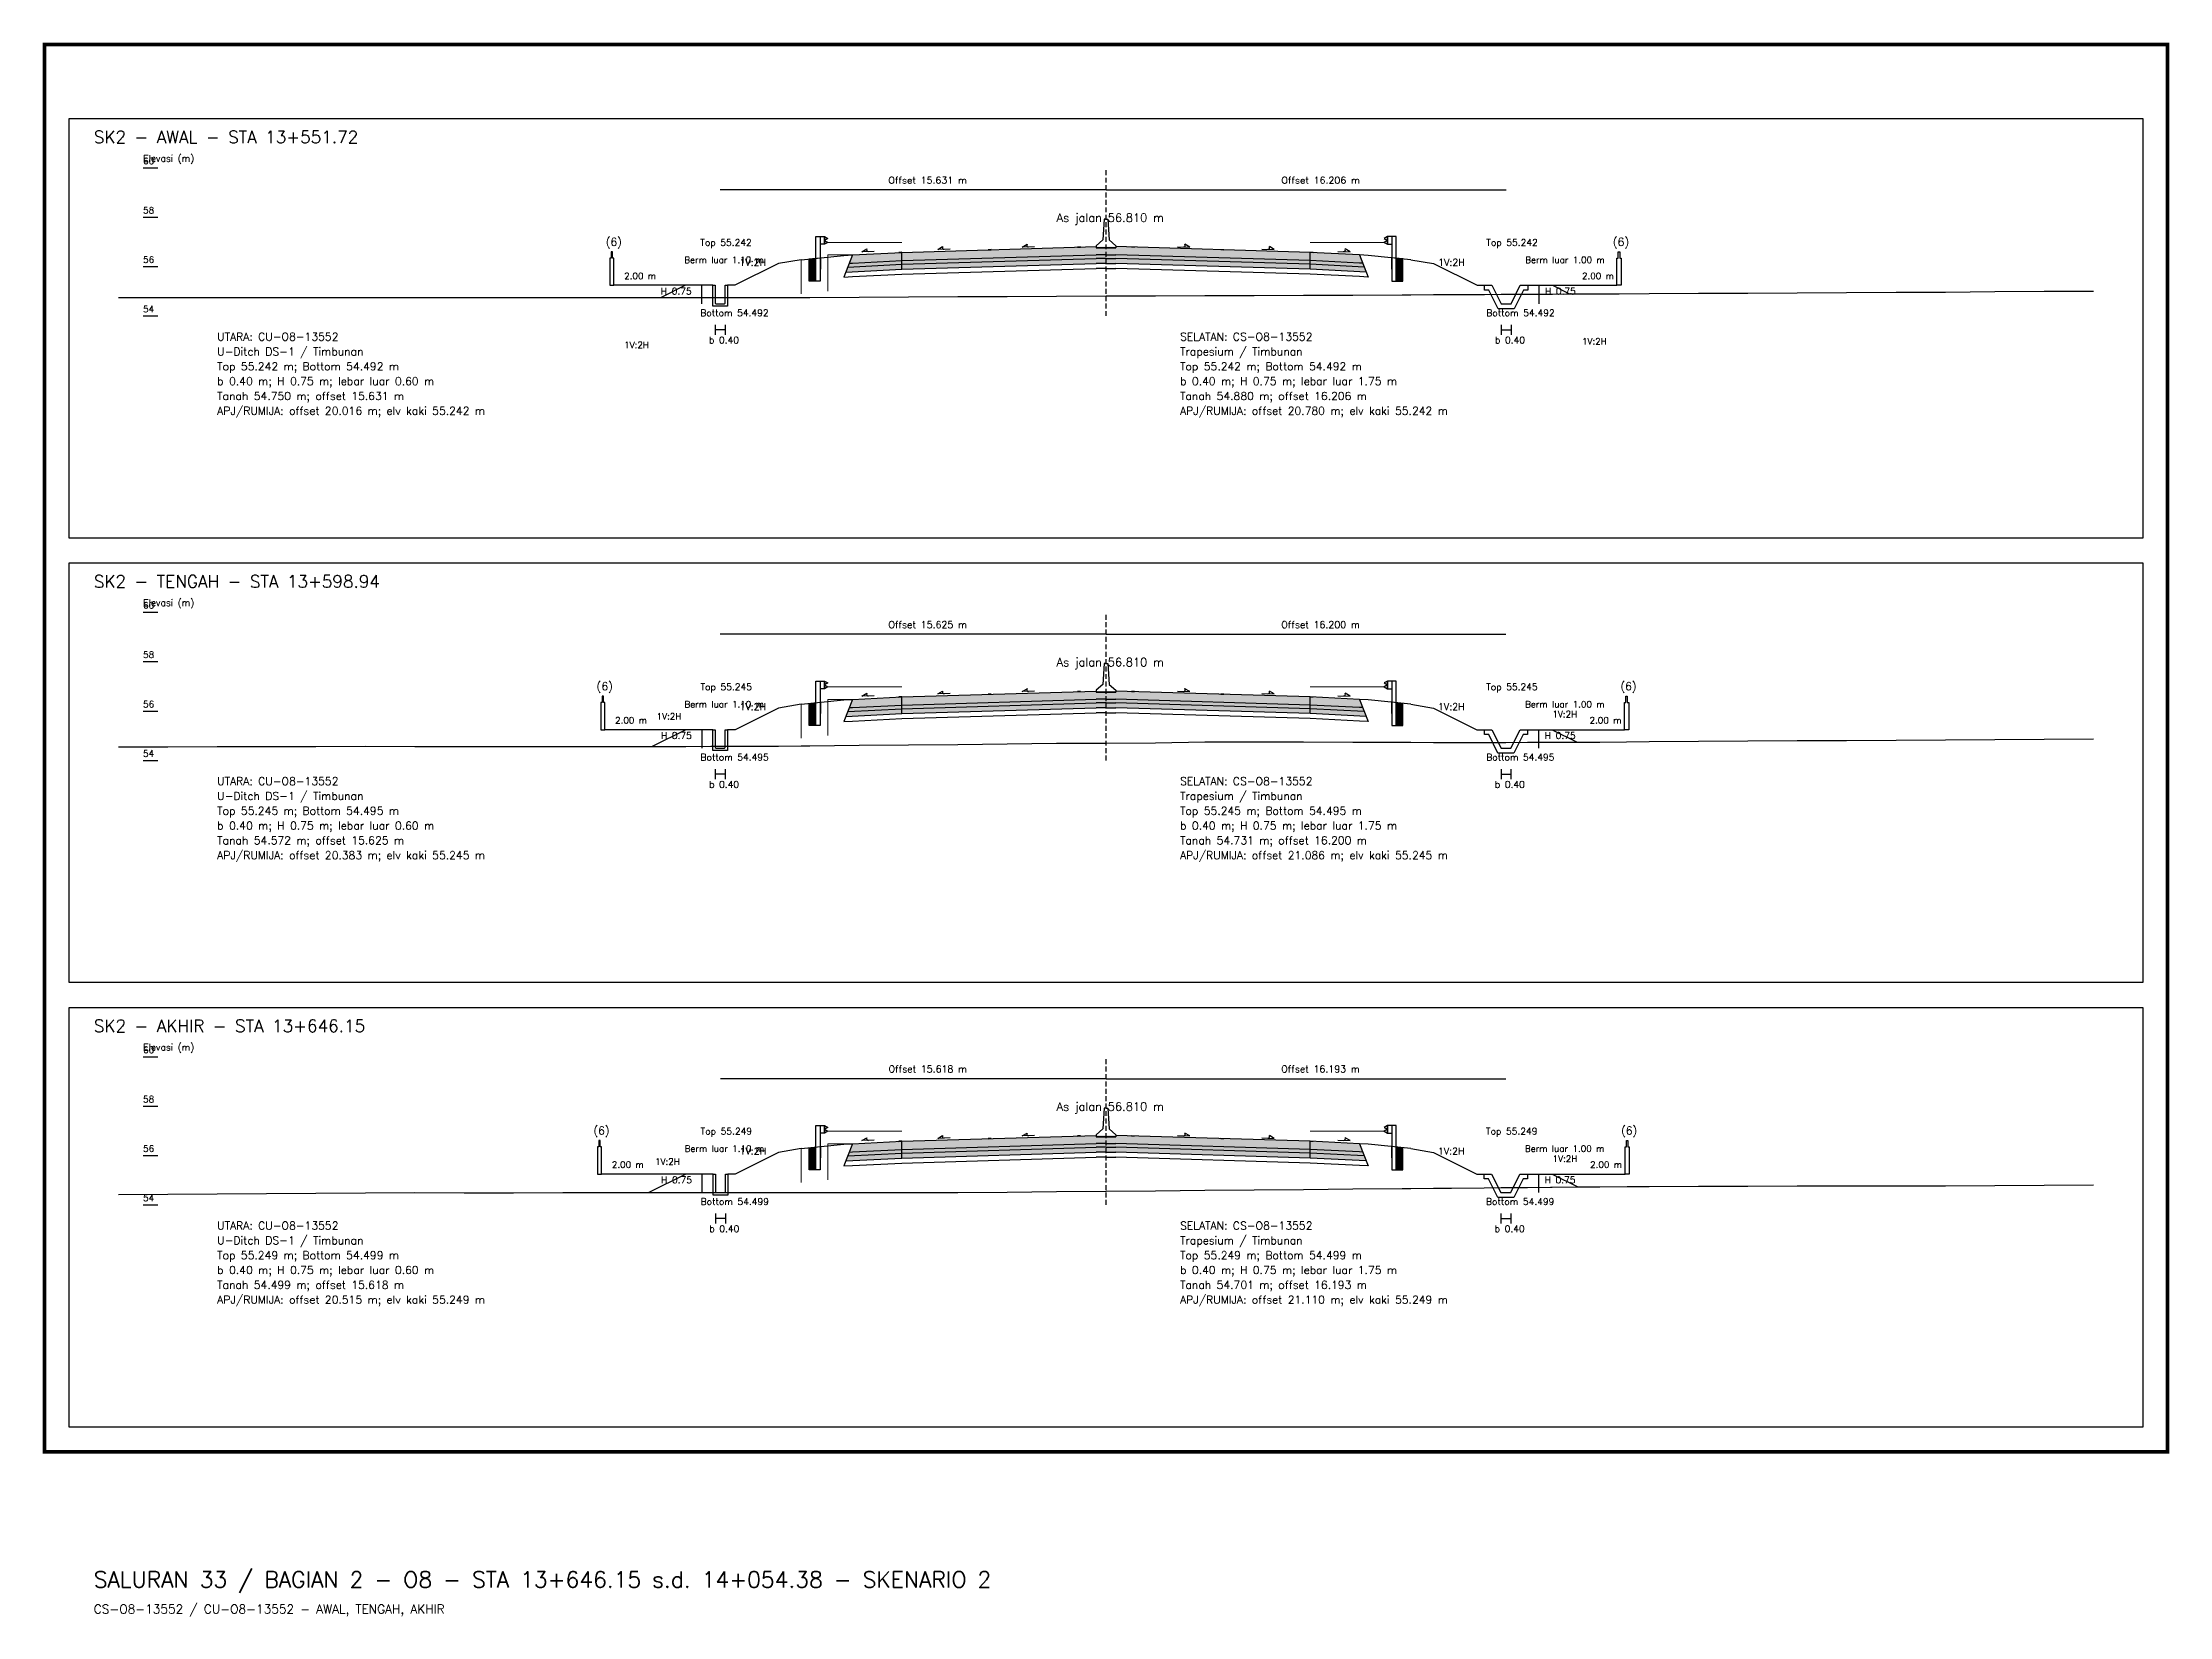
# Model space of a CAD drawing. Header units: metres. Extents: x -24715 to -24517, y 27498 to 30841.
# Drawn here: x -24617.7 to -24531.5, y 28408.6 to 28472.3 of the extents above; entities that cross this region are included whole.
import ezdxf

# ---------------------------------------------------------------- set-up
doc = ezdxf.new("R2010")
doc.units = ezdxf.units.M
doc.linetypes.add('PS_DASH', pattern=[0.3, 0.2, -0.1])
for name, color, linetype, lineweight in [('Dimensi', 230, 'Continuous', 20), ('GRS-ARSIR (HATCH)', 8, 'Continuous', 9), ('Guardrail', 20, 'Continuous', 30), ('HATCH - Beton ramping', 210, 'Continuous', 9), ('HATCH - LFA', 30, 'Continuous', 9), ('HATCH - Pavement', 50, 'Continuous', 9), ('Marka', 20, 'Continuous', 30), ('POT_ALL_GROUP', 2, 'Continuous', 70)]:
    doc.layers.add(name, color=color, linetype=linetype, lineweight=lineweight)
for name, color, linetype in [('POT_ALL_APJ', 2, 'Continuous'), ('POT_ALL_BORDER', 8, 'Continuous'), ('POT_ALL_CHANNEL2', 7, 'Continuous'), ('POT_ALL_DIM', 7, 'Continuous'), ('POT_ALL_GROUND', 1, 'Continuous'), ('POT_ALL_GUIDE', 8, 'Continuous'), ('POT_ALL_ROAD', 4, 'Continuous')]:
    doc.layers.add(name, color=color, linetype=linetype)
doc.styles.get("Standard").update_dxf_attribs({"font": 'simplex.shx'})

# ---------------------------------------------------------------- blocks, each defined once
blk = doc.blocks.new('JALAN_ASLI_TIPIKAL_2OKT_METER')
at = {"layer": 'Guardrail', "lineweight": 9}
h = blk.add_hatch(dxfattribs=at)
h.set_pattern_fill('JIS_LC_20', color=256, scale=0.002)
h.set_pattern_definition([(45, (-29.65569, -21.99233), (-0.02828427, 0.02828427), []), (45, (-29.65489, -21.99233), (-0.02828427, 0.02828427), [])])
h.paths.add_polyline_path([(-12.025, -1.394), (-11.753, -1.394), (-11.753, -0.471), (-12.018, -0.498)])
h = blk.add_hatch(dxfattribs=at)
h.set_pattern_fill('JIS_LC_20', color=256, scale=0.002)
h.set_pattern_definition([(45, (-29.40569, -21.99233), (-0.02828427, 0.02828427), []), (45, (-29.40489, -21.99233), (-0.02828427, 0.02828427), [])])
h.paths.add_polyline_path([(12.018, -0.498), (11.753, -0.471), (11.753, -1.394), (12.025, -1.394)])
at = {"layer": 'HATCH - Beton ramping'}
h = blk.add_hatch(dxfattribs=at)
h.set_pattern_fill('AR-CONC', color=256, scale=0.0005)
h.set_pattern_definition([(50, (-28.949556, -21.99233), (0.09109233, -0.00796954), [0.009525, -0.104775]), (355, (-28.94956, -21.99233), (-0.0176217, 0.09552842), [0.00762, -0.0838203]), (100.45144, (-28.941965, -21.992995), (0.07347062, 0.08755888), [0.008095, -0.08904512]), (46.1842, (-28.94956, -21.96693), (0.13553952, -0.02102116), [0.0142875, -0.1571625]), (96.63556, (-28.93826, -21.96868), (0.11870207, 0.12371306), [0.0121425, -0.1335678]), (351.18415, (-28.94956, -21.96693), (0.11870207, 0.12371306), [0.01143, -0.12572987]), (21, (-28.936856, -21.97328), (0.0758072, -0.0511326), [0.009525, -0.104775]), (326, (-28.93686, -21.97328), (0.03090101, 0.09209398), [0.00762, -0.08382]), (71.45144, (-28.93054, -21.97754), (0.1067082, 0.04096138), [0.008095, -0.08904497]), (37.5, (-28.949556, -21.99233), (0.001544302, 0.04227752), [0, -0.082804, 0, -0.08509, 0, -0.0841375]), (7.5, (-28.949556, -21.99233), (0.03340983, 0.05009029), [0, -0.048514, 0, -0.080899, 0, -0.0320675]), (327.5, (-28.977877, -21.99233), (0.067795298, -0.002864372), [0, -0.03175, 0, -0.09906, 0, -0.131445]), (317.5, (-28.990577, -21.99233), (0.07406459, 0.01271325), [0, -0.041275, 0, -0.065786, 0, -0.093345])])
h.paths.add_polyline_path([(-8.27, -0.566), (-10.401, -0.666), (-10.461, -0.826), (-8.27, -0.716)])
h.paths.add_polyline_path([(-0.4, -0.48), (0, -0.48), (0, -0.33), (-0.4, -0.33), (-8.27, -0.566), (-8.27, -0.716)])
h = blk.add_hatch(dxfattribs=at)
h.set_pattern_fill('AR-CONC', color=256, scale=0.0005)
h.set_pattern_definition([(50, (-28.699556, -21.99233), (0.09109233, -0.00796954), [0.009525, -0.104775]), (355, (-28.69956, -21.99233), (-0.01762171, 0.09552842), [0.00762, -0.0838203]), (100.45144, (-28.691965, -21.992995), (0.07347062, 0.08755888), [0.008095, -0.08904512]), (46.1842, (-28.69956, -21.96693), (0.13553952, -0.02102116), [0.0142875, -0.1571625]), (96.63556, (-28.68826, -21.96868), (0.11870207, 0.12371306), [0.0121425, -0.1335678]), (351.18415, (-28.69956, -21.96693), (0.11870207, 0.12371306), [0.01143, -0.12572987]), (21, (-28.686856, -21.97328), (0.0758072, -0.0511326), [0.009525, -0.104775]), (326, (-28.68686, -21.97328), (0.03090101, 0.09209398), [0.00762, -0.08382]), (71.45144, (-28.68054, -21.97754), (0.10670821, 0.04096138), [0.008095, -0.08904497]), (37.5, (-28.699556, -21.99233), (0.001544302, 0.04227752), [0, -0.082804, 0, -0.08509, 0, -0.0841375]), (7.5, (-28.699556, -21.99233), (0.03340983, 0.050090287), [0, -0.048514, 0, -0.080899, 0, -0.0320675]), (327.5, (-28.727877, -21.99233), (0.067795298, -0.002864372), [0, -0.03175, 0, -0.09906, 0, -0.131445]), (317.5, (-28.740577, -21.99233), (0.07406459, 0.012713246), [0, -0.041275, 0, -0.065786, 0, -0.093345])])
h.paths.add_polyline_path([(8.27, -0.566), (10.401, -0.666), (10.461, -0.826), (8.27, -0.716)])
h.paths.add_polyline_path([(0.4, -0.48), (0, -0.48), (0, -0.33), (0.4, -0.33), (8.27, -0.566), (8.27, -0.716)])
at = {"layer": 'HATCH - LFA'}
h = blk.add_hatch(dxfattribs=at)
h.set_pattern_fill('GRAVEL', color=256, scale=0.0075)
h.set_pattern_definition([(228.012788, (-28.812396, -21.801831), (-1.524, -1.7145), [0.0256291, -2.5372863]), (184.96974, (-28.829541, -21.820881), (2.2859999991, 0.1905000109), [0.04398035, -4.3540537]), (132.510447, (-28.873356, -21.824691), (1.9050000008, -2.0954999993), [0.0310111, -3.0701042]), (267.27369, (-28.947651, -21.872316), (0.1905000004, 3.81), [0.0400503, -3.9649828]), (292.833654, (-28.949556, -21.912321), (-0.9525, 2.286), [0.0392725, -3.8879856]), (357.27369, (-28.934316, -21.948516), (-3.81, 0.1905000004), [0.0400503, -3.9649828]), (37.69424, (-28.894311, -21.950421), (-2.4764999999, -1.9050000001), [0.0529645, -5.24348365]), (72.255328, (-28.852401, -21.918036), (1.3335000004, 4.1909999999), [0.050004, -4.95039425]), (121.429566, (-28.837161, -21.870411), (-1.5240000002, 2.4764999999), [0.040186, -3.9784159]), (175.23636, (-28.858116, -21.836121), (2.0955, -0.1905), [0.0458785, -2.2480453]), (222.397438, (-28.903836, -21.832311), (-2.2859999999, -2.0955000001), [0.05933084, -5.8737579]), (138.814075, (-28.759056, -21.874221), (-1.3335, 1.143), [0.0202503, -2.0047924]), (171.469234, (-28.774296, -21.860886), (2.4765, -0.3809999996), [0.03852615, -3.8140979]), (225, (-28.8124, -21.85517), (0, -0.1905), [0.0269407, -0.242467]), (203.19859, (-28.82573, -21.832311), (0.9525, 0.381), [0.0145081, -1.4362967]), (291.80141, (-28.839066, -21.838026), (-0.1905, 0.5715), [0.0205174, -1.0053565]), (30.96376, (-28.831446, -21.857076), (0.5715, 0.381), [0.033324, -1.0774724]), (161.56505, (-28.80287, -21.83993), (0.381, -0.1905), [0.0240965, -0.5783174]), (16.38954, (-28.949556, -21.838026), (1.905, 0.5715), [0.0337566, -3.341912]), (70.346176, (-28.917171, -21.828501), (-0.762, -2.0955), [0.0283199, -2.8036662]), (293.19859, (-28.80287, -21.801831), (-0.381, 0.9525), [0.029016, -1.4217888]), (343.61046, (-28.791441, -21.828501), (-1.905, 0.5715), [0.0337566, -3.341912]), (339.443955, (-28.949556, -21.956136), (-0.9525, 0.381), [0.0325526, -1.5950801]), (294.77514, (-28.919076, -21.967566), (-0.952500001, 2.0954999995), [0.0272754, -2.7002695]), (66.80141, (-28.800966, -21.992331), (0.381, 0.9525), [0.029016, -1.4217888]), (17.354025, (-28.789536, -21.965661), (-2.4765, -0.762), [0.0319337, -3.1614282]), (69.443955, (-28.89431, -21.992331), (-0.381, -0.9525), [0.0162763, -1.6113564]), (101.30993, (-28.812396, -21.99233), (-0.1905, 0.762), [0.0097136, -0.9616496]), (165.96376, (-28.8143, -21.982806), (0.5715, -0.1905), [0.0392725, -0.7461791]), (186.009006, (-28.852401, -21.973281), (1.905, 0.1905), [0.036395, -3.6031024]), (303.69007, (-28.831446, -21.87422), (-0.1905, 0.381), [0.0274743, -0.6593832]), (353.157227, (-28.816206, -21.897081), (3.2385, -0.3809999998), [0.0479668, -4.7487007]), (60.945396, (-28.76858, -21.902796), (-0.762, -1.3335), [0.0196131, -1.9417044]), (90, (-28.75906, -21.88565), (-0.1905, 0.1905), [0.01143, -0.17907]), (120.256437, (-28.856211, -21.967566), (0.762, -1.3335), [0.026465, -2.6200456]), (48.012787, (-28.869546, -21.944706), (1.524, 1.7145), [0.0512582, -2.5116572]), (0, (-28.83526, -21.9066), (0.1905, 0.1905), [0.04953, -0.14097]), (325.304846, (-28.785726, -21.906606), (1.9050000007, -1.333499999), [0.0301207, -2.9819488]), (254.0546, (-28.76096, -21.92375), (-0.1905, -0.762), [0.0277372, -1.3591238]), (207.645975, (-28.768581, -21.950421), (-3.6195000001, -1.9049999997), [0.0451609, -4.4709348]), (175.426079, (-28.808586, -21.971376), (-2.4765, 0.1905), [0.0477772, -4.7299385])])
h.paths.add_polyline_path([(-8.27, -0.716), (-10.461, -0.826), (-10.54, -1.03), (-8.27, -0.916)])
h.paths.add_polyline_path([(-0.4, -0.68), (0, -0.68), (0, -0.48), (-0.4, -0.48), (-8.27, -0.716), (-8.27, -0.916)])
h = blk.add_hatch(dxfattribs=at)
h.set_pattern_fill('GRAVEL', color=256, scale=0.0075)
h.set_pattern_definition([(228.012788, (-28.562396, -21.801831), (-1.524, -1.7145), [0.0256291, -2.5372863]), (184.96974, (-28.579541, -21.820881), (2.2859999991, 0.1905000109), [0.04398035, -4.3540537]), (132.510447, (-28.623356, -21.824691), (1.9050000008, -2.0954999993), [0.0310111, -3.0701042]), (267.27369, (-28.697651, -21.872316), (0.1905000004, 3.81), [0.04005034, -3.9649828]), (292.833654, (-28.699556, -21.912321), (-0.9525, 2.286), [0.0392725, -3.8879856]), (357.27369, (-28.684316, -21.948516), (-3.81, 0.1905000004), [0.04005034, -3.9649828]), (37.69424, (-28.644311, -21.950421), (-2.4764999999, -1.9050000001), [0.0529645, -5.24348365]), (72.255328, (-28.602401, -21.918036), (1.3335000004, 4.1909999999), [0.050004, -4.95039425]), (121.429566, (-28.587161, -21.870411), (-1.5240000002, 2.4764999999), [0.040186, -3.9784159]), (175.23636, (-28.608116, -21.836121), (2.0955, -0.1905000003), [0.0458785, -2.2480453]), (222.397438, (-28.653836, -21.832311), (-2.2859999999, -2.0955000001), [0.05933084, -5.87375794]), (138.814075, (-28.509056, -21.874221), (-1.3335, 1.143), [0.02025034, -2.0047924]), (171.469234, (-28.524296, -21.860886), (2.4765, -0.3809999996), [0.03852615, -3.8140979]), (225, (-28.5624, -21.85517), (0, -0.1905), [0.0269407, -0.242467]), (203.19859, (-28.57573, -21.832311), (0.9525, 0.381), [0.0145081, -1.4362967]), (291.80141, (-28.589066, -21.838026), (-0.1905, 0.5715), [0.0205174, -1.0053565]), (30.96376, (-28.581446, -21.857076), (0.5715, 0.381), [0.033324, -1.0774724]), (161.56505, (-28.55287, -21.83993), (0.381, -0.1905), [0.0240965, -0.57831736]), (16.38954, (-28.699556, -21.838026), (1.905, 0.5715), [0.0337566, -3.341912]), (70.346176, (-28.667171, -21.828501), (-0.762, -2.0955), [0.0283199, -2.8036662]), (293.19859, (-28.55287, -21.801831), (-0.381, 0.9525), [0.029016, -1.4217888]), (343.61046, (-28.541441, -21.828501), (-1.905, 0.5714999999), [0.0337566, -3.341912]), (339.443955, (-28.699556, -21.956136), (-0.9525, 0.381), [0.03255264, -1.5950801]), (294.77514, (-28.669076, -21.967566), (-0.952500001, 2.0954999995), [0.0272754, -2.7002695]), (66.80141, (-28.550966, -21.992331), (0.381, 0.9525), [0.029016, -1.4217888]), (17.354025, (-28.539536, -21.965661), (-2.4765, -0.7620000002), [0.0319337, -3.1614282]), (69.443955, (-28.64431, -21.992331), (-0.381, -0.9525), [0.0162763, -1.6113564]), (101.30993, (-28.562396, -21.99233), (-0.1905, 0.762), [0.0097136, -0.9616496]), (165.96376, (-28.5643, -21.982806), (0.5715, -0.1905), [0.0392725, -0.7461791]), (186.009006, (-28.602401, -21.973281), (1.905, 0.1905), [0.036395, -3.6031024]), (303.69007, (-28.581446, -21.87422), (-0.1905, 0.381), [0.0274743, -0.6593832]), (353.157227, (-28.566206, -21.897081), (3.2385, -0.3809999998), [0.04796676, -4.7487007]), (60.945396, (-28.51858, -21.902796), (-0.762, -1.3335), [0.0196131, -1.9417044]), (90, (-28.50906, -21.88565), (-0.1905, 0.1905), [0.01143, -0.17907]), (120.256437, (-28.606211, -21.967566), (0.762, -1.3335), [0.026465, -2.62004556]), (48.012787, (-28.619546, -21.944706), (1.524, 1.7145), [0.0512582, -2.5116572]), (0, (-28.58526, -21.9066), (0.1905, 0.1905), [0.04953, -0.14097]), (325.304846, (-28.535726, -21.906606), (1.9050000007, -1.333499999), [0.0301207, -2.98194875]), (254.054604, (-28.51096, -21.92375), (-0.1905, -0.762), [0.0277372, -1.35912375]), (207.645975, (-28.518581, -21.950421), (-3.6195000001, -1.9049999997), [0.0451609, -4.4709348]), (175.426079, (-28.558586, -21.971376), (-2.4765, 0.1905), [0.0477772, -4.7299385])])
h.paths.add_polyline_path([(8.27, -0.716), (10.461, -0.826), (10.54, -1.03), (8.27, -0.916)])
h.paths.add_polyline_path([(0.4, -0.68), (0, -0.68), (0, -0.48), (0.4, -0.48), (8.27, -0.716), (8.27, -0.916)])
at = {"layer": 'HATCH - Pavement'}
h = blk.add_hatch(dxfattribs=at)
h.set_pattern_fill('AR-CONC', color=256, scale=0.001)
h.set_pattern_definition([(50, (-89.43046, -52.62889), (0.18218467, -0.01593909), [0.01905, -0.20955]), (355, (-89.43046, -52.6289), (-0.03524342, 0.19105685), [0.01524, -0.1676406]), (100.45144, (-89.41528, -52.63022), (0.14694125, 0.17511775), [0.01619, -0.17809024]), (46.1842, (-89.43046, -52.5781), (0.27107904, -0.04204233), [0.028575, -0.314325]), (96.63556, (-89.40787, -52.5816), (0.23740413, 0.2474261), [0.024285, -0.2671356]), (351.18415, (-89.43046, -52.5781), (0.2374041, 0.2474261), [0.02286, -0.2514597]), (21, (-89.40506, -52.59079), (0.1516144, -0.1022652), [0.01905, -0.20955]), (326, (-89.40506, -52.5908), (0.06180203, 0.18418797), [0.01524, -0.16764]), (71.45144, (-89.39243, -52.59931), (0.21341642, 0.08192277), [0.01619, -0.17808994]), (37.5, (-89.43046, -52.62889), (0.003088603, 0.08455504), [0, -0.165608, 0, -0.17018, 0, -0.168275]), (7.5, (-89.43046, -52.62889), (0.06681966, 0.100180575), [0, -0.097028, 0, -0.161798, 0, -0.064135]), (327.5, (-89.4871, -52.62889), (0.135590595, -0.005728744), [0, -0.0635, 0, -0.19812, 0, -0.26289]), (317.5, (-89.5125, -52.62889), (0.14812918, 0.02542649), [0, -0.08255, 0, -0.131572, 0, -0.18669])])
h.paths.add_polyline_path([(-8.27, -0.236), (-10.27, -0.336), (-10.401, -0.673), (-10.27, -0.666), (-8.27, -0.566)])
h.paths.add_polyline_path([(-0.4, -0.33), (0, -0.33), (0, 0), (-0.4, 0), (-8.27, -0.236), (-8.27, -0.566)])
h = blk.add_hatch(dxfattribs=at)
h.set_pattern_fill('AR-CONC', color=256, scale=0.001)
h.set_pattern_definition([(50, (-89.18046, -52.62889), (0.18218467, -0.01593909), [0.01905, -0.20955]), (355, (-89.18046, -52.6289), (-0.03524342, 0.19105685), [0.01524, -0.16764058]), (100.45144, (-89.16528, -52.63022), (0.14694125, 0.17511775), [0.01619, -0.17809024]), (46.1842, (-89.18046, -52.5781), (0.27107904, -0.04204233), [0.028575, -0.314325]), (96.63556, (-89.15787, -52.5816), (0.23740413, 0.2474261), [0.024285, -0.2671356]), (351.18415, (-89.18046, -52.5781), (0.2374041, 0.2474261), [0.02286, -0.2514597]), (21, (-89.15506, -52.59079), (0.1516144, -0.1022652), [0.01905, -0.20955]), (326, (-89.15506, -52.5908), (0.06180203, 0.18418797), [0.01524, -0.16764]), (71.45144, (-89.14243, -52.59931), (0.21341642, 0.08192277), [0.01619, -0.17808994]), (37.5, (-89.18046, -52.62889), (0.003088603, 0.08455504), [0, -0.165608, 0, -0.17018, 0, -0.168275]), (7.5, (-89.18046, -52.62889), (0.06681966, 0.100180575), [0, -0.097028, 0, -0.161798, 0, -0.064135]), (327.5, (-89.2371, -52.62889), (0.135590595, -0.005728744), [0, -0.0635, 0, -0.19812, 0, -0.26289]), (317.5, (-89.2625, -52.62889), (0.14812918, 0.02542649), [0, -0.08255, 0, -0.131572, 0, -0.18669])])
h.paths.add_polyline_path([(8.27, -0.236), (10.27, -0.336), (10.401, -0.673), (10.27, -0.666), (8.27, -0.566)])
h.paths.add_polyline_path([(0.4, -0.33), (0, -0.33), (0, 0), (0.4, 0), (8.27, -0.236), (8.27, -0.566)])
at = {"layer": 'Marka'}
h = blk.add_hatch(color=256, dxfattribs=at)
h.dxf.hatch_style = 1
h.paths.add_polyline_path([(-8.27, -0.23), (-8.39, -0.236), (-8.39, -0.242), (-8.27, -0.236)])
h.paths.add_polyline_path([(-4.65, -0.122), (-4.77, -0.125), (-4.77, -0.131), (-4.65, -0.128)])
h.paths.add_polyline_path([(-1.03, -0.019), (-1.03, -0.013), (-1.15, -0.017), (-1.15, -0.023)])
h = blk.add_hatch(color=256, dxfattribs=at)
h.dxf.hatch_style = 1
h.paths.add_polyline_path([(8.27, -0.23), (8.39, -0.236), (8.39, -0.242), (8.27, -0.236)])
h.paths.add_polyline_path([(4.65, -0.122), (4.77, -0.125), (4.77, -0.131), (4.65, -0.128)])
h.paths.add_polyline_path([(1.03, -0.019), (1.03, -0.013), (1.15, -0.017), (1.15, -0.023)])
for p, q in [((-8.27, -0.236), (-0.4, 0)), ((8.27, -0.236), (0.4, 0)), ((-12.353, -0.533), (-10.622, -0.354)), ((-10.27, -0.336), (-10.62, -1.234)), ((-10.62, -0.354), (-10.27, -0.336)), ((-10.461, -0.826), (-8.27, -0.716)), ((-10.401, -0.673), (-10.27, -0.666)), ((-10.27, -0.336), (-8.27, -0.236)), ((-10.27, -0.666), (-8.27, -0.566)), ((-8.27, -0.916), (-8.27, -0.236)), ((-8.27, -0.566), (-0.4, -0.33)), ((-8.27, -0.716), (-0.4, -0.48)), ((-8.27, -0.916), (-0.4, -0.68)), ((0, -0.05), (-0.4, -0.05)), ((0, -0.33), (-0.4, -0.33)), ((0, -0.48), (-0.4, -0.48)), ((0, -0.68), (-0.4, -0.68)), ((0, -0.05), (0.4, -0.05)), ((0, -0.33), (0.4, -0.33)), ((0, -0.48), (0.4, -0.48)), ((0, -0.68), (0.4, -0.68)), ((8.27, -0.566), (0.4, -0.33)), ((8.27, -0.716), (0.4, -0.48)), ((8.27, -0.916), (0.4, -0.68)), ((8.27, -0.916), (8.27, -0.236)), ((10.27, -0.336), (8.27, -0.236)), ((10.27, -0.666), (8.27, -0.566)), ((10.461, -0.826), (8.27, -0.716)), ((10.27, -0.336), (10.62, -1.234)), ((10.62, -0.354), (10.27, -0.336)), ((10.401, -0.673), (10.27, -0.666)), ((12.353, -0.533), (10.622, -0.354)), ((-10.62, -1.234), (-10.27, -1.216)), ((-10.54, -1.03), (-8.27, -0.916)), ((-10.27, -1.216), (-8.27, -1.116)), ((-8.27, -1.116), (-0.4, -0.88)), ((0, -0.88), (-0.4, -0.88)), ((0, -0.88), (0.4, -0.88)), ((8.27, -1.116), (0.4, -0.88)), ((10.54, -1.03), (8.27, -0.916)), ((10.27, -1.216), (8.27, -1.116)), ((10.62, -1.234), (10.27, -1.216))]:
    blk.add_line(p, q)
for points in [[(0, 1.11), (-0.075, 1.11), (-0.125, 0.27), (-0.4, 0.03), (-0.4, -0.05), (0, -0.05)], [(0, 1.11), (0.075, 1.11), (0.125, 0.27), (0.4, 0.03), (0.4, -0.05), (0, -0.05)], [(-6.818, -0.116), (-6.616, 0)], [(-3.401, -0.02), (-3.199, 0.096)], [(3.401, -0.02), (3.199, 0.096)], [(6.818, -0.116), (6.616, 0)], [(-9.887, -0.208), (-9.686, -0.092)], [(-9.387, -0.193), (-9.887, -0.208)], [(-6.318, -0.101), (-6.818, -0.116)], [(-2.901, -0.005), (-3.401, -0.02)], [(2.901, -0.005), (3.401, -0.02)], [(6.318, -0.101), (6.818, -0.116)], [(9.387, -0.193), (9.887, -0.208)], [(9.887, -0.208), (9.686, -0.092)]]:
    blk.add_lwpolyline(points)
for centre, start, end in [((-6.556, -0.037), 148.28164, 271.71836), ((-3.139, 0.059), 148.28164, 271.71836), ((3.139, 0.059), 268.28164, 31.71836), ((6.556, -0.037), 268.28164, 31.71836), ((-9.625, -0.129), 148.28164, 271.71836), ((9.625, -0.129), 268.28164, 31.71836)]:
    blk.add_arc(centre, 0.0711, start, end)
at = {"layer": 'Dimensi'}
for p, q in [((-8.27, 0.168), (-11.27, 0.168)), ((8.27, 0.168), (11.27, 0.168))]:
    blk.add_line(p, q, dxfattribs=at)
at = {"layer": 'GRS-ARSIR (HATCH)'}
for p, q in [((-12.353, -0.533), (-12.353, -1.909)), ((-11.27, -0.336), (-11.27, -1.803)), ((-10.27, -0.336), (-11.27, -0.336))]:
    blk.add_line(p, q, dxfattribs=at)
at = {"layer": 'Guardrail'}
for points in [[(-11.753, -1.394), (-11.753, 0.406), (-11.575, 0.406), (-11.575, -1.394), (-11.753, -1.394)], [(-11.575, 0.406), (-11.397, 0.406), (-11.397, 0.094), (-11.575, 0.094)], [(-11.397, 0.25), (-11.397, 0.406), (-11.262, 0.328), (-11.397, 0.25)], [(-11.397, 0.094), (-11.397, 0.25), (-11.262, 0.172), (-11.397, 0.094)], [(11.397, 0.25), (11.397, 0.406), (11.262, 0.328), (11.397, 0.25)], [(11.397, 0.094), (11.397, 0.25), (11.262, 0.172), (11.397, 0.094)], [(11.575, 0.406), (11.397, 0.406), (11.397, 0.094), (11.575, 0.094)], [(11.753, -1.394), (11.753, 0.406), (11.575, 0.406), (11.575, -1.394), (11.753, -1.394)], [(-11.575, -1.394), (-12.025, -1.394), (-12.018, -0.498), (-11.568, -0.453), (-11.575, -1.394)], [(11.575, -1.394), (12.025, -1.394), (12.018, -0.498), (11.568, -0.453), (11.575, -1.394)]]:
    blk.add_lwpolyline(points, dxfattribs=at)
at = {"layer": 'Marka'}
for points in [[(-8.39, -0.242), (-8.27, -0.236), (-8.27, -0.23), (-8.39, -0.236), (-8.39, -0.242)], [(8.39, -0.242), (8.27, -0.236), (8.27, -0.23), (8.39, -0.236), (8.39, -0.242)]]:
    blk.add_lwpolyline(points, dxfattribs=at)
for points in [[(-4.65, -0.122), (-4.77, -0.125), (-4.77, -0.131), (-4.65, -0.128)], [(-1.03, -0.013), (-1.15, -0.017), (-1.15, -0.023), (-1.03, -0.019)], [(1.03, -0.013), (1.15, -0.017), (1.15, -0.023), (1.03, -0.019)], [(4.65, -0.122), (4.77, -0.125), (4.77, -0.131), (4.65, -0.128)]]:
    blk.add_lwpolyline(points, close=True, dxfattribs=at)

msp = doc.modelspace()

# ---------------------------------------------------------------- linework, layer by layer
at = {"layer": 'POT_ALL_APJ', "linetype": 'Continuous'}
for points in [[(-24594.68659, 28463.61019), (-24594.68659, 28462.50578), (-24594.51659, 28462.50578), (-24594.51659, 28463.61019), (-24594.57159, 28463.61019), (-24594.57159, 28463.86019), (-24594.60159, 28463.86019), (-24594.63159, 28463.86019), (-24594.63159, 28463.61019), (-24594.68659, 28463.61019)], [(-24553.72129, 28463.61019), (-24553.72129, 28462.50578), (-24553.89129, 28462.50578), (-24553.89129, 28463.61019), (-24553.83629, 28463.61019), (-24553.83629, 28463.86019), (-24553.80629, 28463.86019), (-24553.77629, 28463.86019), (-24553.77629, 28463.61019), (-24553.72129, 28463.61019)], [(-24591.61734, 28462.50578), (-24594.51659, 28462.50578)], [(-24556.50441, 28462.50578), (-24553.89129, 28462.50578)], [(-24595.05399, 28445.61362), (-24595.05399, 28444.50921), (-24594.88399, 28444.50921), (-24594.88399, 28445.61362), (-24594.93899, 28445.61362), (-24594.93899, 28445.86362), (-24594.96899, 28445.86362), (-24594.99899, 28445.86362), (-24594.99899, 28445.61362), (-24595.05399, 28445.61362)], [(-24553.41493, 28445.61362), (-24553.41493, 28444.50921), (-24553.58493, 28444.50921), (-24553.58493, 28445.61362), (-24553.52993, 28445.61362), (-24553.52993, 28445.86362), (-24553.49993, 28445.86362), (-24553.46993, 28445.86362), (-24553.46993, 28445.61362), (-24553.41493, 28445.61362)], [(-24591.61047, 28444.50921), (-24594.88399, 28444.50921)], [(-24556.51128, 28444.50921), (-24553.58493, 28444.50921)], [(-24595.18604, 28427.61706), (-24595.18604, 28426.51265), (-24595.01604, 28426.51265), (-24595.01604, 28427.61706), (-24595.07104, 28427.61706), (-24595.07104, 28427.86706), (-24595.10104, 28427.86706), (-24595.13104, 28427.86706), (-24595.13104, 28427.61706), (-24595.18604, 28427.61706)], [(-24553.39055, 28427.61706), (-24553.39055, 28426.51265), (-24553.56055, 28426.51265), (-24553.56055, 28427.61706), (-24553.50555, 28427.61706), (-24553.50555, 28427.86706), (-24553.47555, 28427.86706), (-24553.44555, 28427.86706), (-24553.44555, 28427.61706), (-24553.39055, 28427.61706)], [(-24591.6036, 28426.51265), (-24595.01604, 28426.51265)], [(-24556.51815, 28426.51265), (-24553.56055, 28426.51265)]]:
    msp.add_lwpolyline(points, dxfattribs=at)
at = {"layer": 'POT_ALL_BORDER', "linetype": 'Continuous'}
for points in [[(-24616.58588, 28469.26387), (-24532.58588, 28469.26387), (-24532.58588, 28452.26387), (-24616.58588, 28452.26387), (-24616.58588, 28469.26387)], [(-24616.58588, 28451.26387), (-24532.58588, 28451.26387), (-24532.58588, 28434.26387), (-24616.58588, 28434.26387), (-24616.58588, 28451.26387)], [(-24616.58588, 28433.26387), (-24532.58588, 28433.26387), (-24532.58588, 28416.26387), (-24616.58588, 28416.26387), (-24616.58588, 28433.26387)]]:
    msp.add_lwpolyline(points, dxfattribs=at)
at = {"layer": 'POT_ALL_CHANNEL2', "linetype": 'Continuous'}
for points in [[(-24590.01734, 28462.50578), (-24589.91734, 28462.50578), (-24589.91734, 28461.65578), (-24590.51734, 28461.65578), (-24590.51734, 28462.50578), (-24590.41734, 28462.50578), (-24590.41734, 28461.78578), (-24590.38734, 28461.75578), (-24590.04734, 28461.75578), (-24590.01734, 28461.78578), (-24590.01734, 28462.50578)], [(-24559.25441, 28462.50578), (-24558.95441, 28462.50578), (-24558.57941, 28461.75578), (-24558.17941, 28461.75578), (-24557.80441, 28462.50578), (-24557.50441, 28462.50578), (-24557.50441, 28462.30578), (-24557.68081, 28462.30578), (-24558.05581, 28461.55578), (-24558.70302, 28461.55578), (-24559.07802, 28462.30578), (-24559.25441, 28462.30578), (-24559.25441, 28462.50578)], [(-24590.01047, 28444.50921), (-24589.91047, 28444.50921), (-24589.91047, 28443.65921), (-24590.51047, 28443.65921), (-24590.51047, 28444.50921), (-24590.41047, 28444.50921), (-24590.41047, 28443.78921), (-24590.38047, 28443.75921), (-24590.04047, 28443.75921), (-24590.01047, 28443.78921), (-24590.01047, 28444.50921)], [(-24559.26128, 28444.50921), (-24558.96128, 28444.50921), (-24558.58628, 28443.75921), (-24558.18628, 28443.75921), (-24557.81128, 28444.50921), (-24557.51128, 28444.50921), (-24557.51128, 28444.30921), (-24557.68768, 28444.30921), (-24558.06268, 28443.55921), (-24558.70989, 28443.55921), (-24559.08489, 28444.30921), (-24559.26128, 28444.30921), (-24559.26128, 28444.50921)], [(-24590.0036, 28426.51265), (-24589.9036, 28426.51265), (-24589.9036, 28425.66265), (-24590.5036, 28425.66265), (-24590.5036, 28426.51265), (-24590.4036, 28426.51265), (-24590.4036, 28425.79265), (-24590.3736, 28425.76265), (-24590.0336, 28425.76265), (-24590.0036, 28425.79265), (-24590.0036, 28426.51265)], [(-24559.26815, 28426.51265), (-24558.96815, 28426.51265), (-24558.59315, 28425.76265), (-24558.19315, 28425.76265), (-24557.81815, 28426.51265), (-24557.51815, 28426.51265), (-24557.51815, 28426.31265), (-24557.69454, 28426.31265), (-24558.06954, 28425.56265), (-24558.71676, 28425.56265), (-24559.09176, 28426.31265), (-24559.26815, 28426.31265), (-24559.26815, 28426.51265)]]:
    msp.add_lwpolyline(points, dxfattribs=at)
at = {"layer": 'POT_ALL_DIM', "linetype": 'Continuous'}
for points in [[(-24574.58588, 28466.37387), (-24590.21734, 28466.37387)], [(-24574.58588, 28466.37387), (-24558.37941, 28466.37387)], [(-24590.96734, 28462.50578), (-24590.96734, 28461.75578)], [(-24557.05441, 28462.50578), (-24557.05441, 28461.75578)], [(-24590.41734, 28460.90578), (-24590.41734, 28460.50578)], [(-24590.01734, 28460.70578), (-24590.41734, 28460.70578)], [(-24590.01734, 28460.90578), (-24590.01734, 28460.50578)], [(-24558.57941, 28460.90578), (-24558.57941, 28460.50578)], [(-24558.57941, 28460.70578), (-24558.17941, 28460.70578)], [(-24558.17941, 28460.90578), (-24558.17941, 28460.50578)], [(-24574.58588, 28448.37387), (-24590.21047, 28448.37387)], [(-24574.58588, 28448.37387), (-24558.38628, 28448.37387)], [(-24590.96047, 28444.50921), (-24590.96047, 28443.75921)], [(-24557.06128, 28444.50921), (-24557.06128, 28443.75921)], [(-24590.41047, 28442.90921), (-24590.41047, 28442.50921)], [(-24590.01047, 28442.70921), (-24590.41047, 28442.70921)], [(-24590.01047, 28442.90921), (-24590.01047, 28442.50921)], [(-24558.58628, 28442.90921), (-24558.58628, 28442.50921)], [(-24558.58628, 28442.70921), (-24558.18628, 28442.70921)], [(-24558.18628, 28442.90921), (-24558.18628, 28442.50921)], [(-24574.58588, 28430.37387), (-24590.2036, 28430.37387)], [(-24574.58588, 28430.37387), (-24558.39315, 28430.37387)], [(-24590.9536, 28426.51265), (-24590.9536, 28425.76265)], [(-24557.06815, 28426.51265), (-24557.06815, 28425.76265)], [(-24590.4036, 28424.91265), (-24590.4036, 28424.51265)], [(-24590.0036, 28424.71265), (-24590.4036, 28424.71265)], [(-24590.0036, 28424.91265), (-24590.0036, 28424.51265)], [(-24558.59315, 28424.91265), (-24558.59315, 28424.51265)], [(-24558.59315, 28424.71265), (-24558.19315, 28424.71265)], [(-24558.19315, 28424.91265), (-24558.19315, 28424.51265)]]:
    msp.add_lwpolyline(points, dxfattribs=at)
at = {"layer": 'POT_ALL_GROUND', "linetype": 'Continuous'}
for points in [[(-24614.58588, 28462.01387), (-24612.58588, 28462.01387), (-24610.58588, 28462.01387), (-24608.58588, 28462.01364), (-24606.58588, 28462.01342), (-24604.58588, 28462.0134), (-24602.58588, 28462.01338), (-24600.58588, 28462.01337), (-24598.58588, 28462.01342), (-24596.58588, 28462.01348), (-24594.60159, 28462.01353), (-24594.58588, 28462.01353), (-24592.60159, 28462.0136), (-24592.58588, 28462.0136), (-24591.61734, 28462.01364), (-24590.58588, 28462.01369), (-24590.51734, 28462.01369), (-24590.21734, 28462.01371), (-24589.91734, 28462.01372), (-24588.58588, 28462.01378), (-24587.85579, 28462.01382), (-24586.93915, 28462.01386), (-24586.58588, 28462.01387), (-24584.58588, 28462.03079), (-24582.58588, 28462.04495), (-24580.58588, 28462.05198), (-24578.58588, 28462.05923), (-24576.58588, 28462.06652), (-24574.58588, 28462.07384), (-24572.58588, 28462.08116), (-24570.58588, 28462.08848), (-24568.58588, 28462.0958), (-24566.58588, 28462.10312), (-24564.58588, 28462.1123), (-24562.58588, 28462.12241), (-24562.2326, 28462.12419), (-24561.31596, 28462.12882), (-24560.58588, 28462.13251), (-24559.25441, 28462.13924), (-24558.58588, 28462.14262), (-24558.37941, 28462.14366), (-24557.50441, 28462.14808), (-24556.58588, 28462.15273), (-24556.50441, 28462.15314), (-24555.80629, 28462.15667), (-24554.58588, 28462.16283), (-24553.80629, 28462.16677), (-24552.58588, 28462.17294), (-24550.58588, 28462.18304), (-24548.58588, 28462.19315), (-24546.58588, 28462.20326), (-24544.58588, 28462.21336), (-24542.58588, 28462.22347), (-24540.58588, 28462.23357), (-24538.58588, 28462.24918), (-24536.58588, 28462.26376), (-24534.58588, 28462.26376)], [(-24614.58588, 28443.81028), (-24612.58588, 28443.81596), (-24610.58588, 28443.82164), (-24608.58588, 28443.82733), (-24606.58588, 28443.83301), (-24604.58588, 28443.83545), (-24602.58588, 28443.83204), (-24600.58588, 28443.82984), (-24598.58588, 28443.82751), (-24596.58588, 28443.82476), (-24594.96899, 28443.82666), (-24594.58588, 28443.82728), (-24592.96899, 28443.82991), (-24592.58588, 28443.83076), (-24591.61047, 28443.83299), (-24590.58588, 28443.83534), (-24590.51047, 28443.83552), (-24590.21047, 28443.8362), (-24589.91047, 28443.83689), (-24588.58588, 28443.84018), (-24587.85579, 28443.84591), (-24586.93915, 28443.8531), (-24586.58588, 28443.85631), (-24584.58588, 28443.87524), (-24582.58588, 28443.89201), (-24580.58588, 28443.91517), (-24578.58588, 28443.94093), (-24576.58588, 28443.9667), (-24574.58588, 28443.96422), (-24572.58588, 28443.9797), (-24570.58588, 28444.01434), (-24568.58588, 28444.0151), (-24566.58588, 28444.01413), (-24564.58588, 28444.00782), (-24562.58588, 28443.99966), (-24562.2326, 28443.99822), (-24561.31596, 28443.99448), (-24560.58588, 28443.9915), (-24559.26128, 28443.99301), (-24558.58588, 28443.9946), (-24558.38628, 28443.99507), (-24557.51128, 28443.99751), (-24556.58588, 28444.00029), (-24556.51128, 28444.00052), (-24555.49993, 28444.00355), (-24554.58588, 28444.0063), (-24553.49993, 28444.01784), (-24552.58588, 28444.02413), (-24550.58588, 28444.03791), (-24548.58588, 28444.0517), (-24546.58588, 28444.06517), (-24544.58588, 28444.0771), (-24542.58588, 28444.08903), (-24540.58588, 28444.10096), (-24538.58588, 28444.11209), (-24536.58588, 28444.12314), (-24534.58588, 28444.13356)], [(-24614.58588, 28425.68046), (-24612.58588, 28425.69526), (-24610.58588, 28425.71006), (-24608.58588, 28425.72485), (-24606.58588, 28425.73965), (-24604.58588, 28425.75445), (-24602.58588, 28425.76066), (-24600.58588, 28425.75765), (-24598.58588, 28425.75443), (-24596.58588, 28425.75825), (-24595.10104, 28425.76302), (-24594.58588, 28425.76387), (-24593.10104, 28425.76387), (-24592.58588, 28425.76387), (-24591.6036, 28425.76387), (-24590.58588, 28425.76358), (-24590.5036, 28425.76338), (-24590.2036, 28425.76264), (-24589.9036, 28425.76189), (-24588.58588, 28425.75984), (-24587.85579, 28425.76159), (-24586.93915, 28425.7635), (-24586.58588, 28425.76387), (-24584.58588, 28425.76387), (-24582.58588, 28425.76387), (-24580.58588, 28425.76494), (-24578.58588, 28425.78068), (-24576.58588, 28425.79974), (-24574.58588, 28425.8188), (-24572.58588, 28425.83786), (-24570.58588, 28425.85692), (-24568.58588, 28425.87412), (-24566.58588, 28425.89126), (-24564.58588, 28425.90912), (-24562.58588, 28425.92703), (-24562.2326, 28425.9302), (-24561.31596, 28425.93841), (-24560.58588, 28425.94494), (-24559.26815, 28425.95675), (-24558.58588, 28425.96291), (-24558.39315, 28425.96468), (-24557.51815, 28425.97268), (-24556.58588, 28425.98121), (-24556.51815, 28425.98182), (-24555.47555, 28425.99136), (-24554.58588, 28425.9995), (-24553.47555, 28426.00965), (-24552.58588, 28426.01379), (-24550.58588, 28426.0181), (-24548.58588, 28426.02319), (-24546.58588, 28426.02829), (-24544.58588, 28426.03339), (-24542.58588, 28426.03442), (-24540.58588, 28426.03896), (-24538.58588, 28426.05245), (-24536.58588, 28426.06595), (-24534.58588, 28426.07944)]]:
    msp.add_lwpolyline(points, dxfattribs=at)
at = {"layer": 'POT_ALL_GROUP', "linetype": 'Continuous', "lineweight": 70, "const_width": 0.15}
msp.add_lwpolyline([(-24617.58588, 28472.26387), (-24531.58588, 28472.26387), (-24531.58588, 28415.26387), (-24617.58588, 28415.26387), (-24617.58588, 28472.26387)], dxfattribs=at)
at = {"layer": 'POT_ALL_GUIDE', "linetype": 'Continuous'}
for points in [[(-24613.58588, 28467.26387), (-24612.98588, 28467.26387)], [(-24613.58588, 28465.26387), (-24612.98588, 28465.26387)], [(-24613.58588, 28463.26387), (-24612.98588, 28463.26387)], [(-24613.58588, 28461.26387), (-24612.98588, 28461.26387)], [(-24613.58588, 28449.26387), (-24612.98588, 28449.26387)], [(-24613.58588, 28447.26387), (-24612.98588, 28447.26387)], [(-24613.58588, 28445.26387), (-24612.98588, 28445.26387)], [(-24613.58588, 28443.26387), (-24612.98588, 28443.26387)], [(-24613.58588, 28431.26387), (-24612.98588, 28431.26387)], [(-24613.58588, 28429.26387), (-24612.98588, 28429.26387)], [(-24613.58588, 28427.26387), (-24612.98588, 28427.26387)], [(-24613.58588, 28425.26387), (-24612.98588, 28425.26387)]]:
    msp.add_lwpolyline(points, dxfattribs=at)
at = {"layer": 'POT_ALL_GUIDE', "linetype": 'PS_DASH'}
for points in [[(-24574.58588, 28461.26387), (-24574.58588, 28467.26387)], [(-24574.58588, 28443.26387), (-24574.58588, 28449.26387)], [(-24574.58588, 28425.26387), (-24574.58588, 28431.26387)]]:
    msp.add_lwpolyline(points, dxfattribs=at)
at = {"layer": 'POT_ALL_ROAD', "linetype": 'Continuous'}
for points in [[(-24586.93915, 28463.54048), (-24587.85579, 28463.38655), (-24589.61734, 28462.50578), (-24589.91734, 28462.50578)], [(-24562.2326, 28463.54048), (-24561.31596, 28463.38655), (-24559.55441, 28462.50578), (-24559.25441, 28462.50578)], [(-24591.61734, 28462.50578), (-24592.60159, 28462.0136)], [(-24590.51734, 28462.50578), (-24591.61734, 28462.50578)], [(-24557.50441, 28462.50578), (-24556.50441, 28462.50578)], [(-24556.50441, 28462.50578), (-24555.80629, 28462.15667)], [(-24586.93915, 28445.54048), (-24587.85579, 28445.38655), (-24589.61047, 28444.50921), (-24589.91047, 28444.50921)], [(-24562.2326, 28445.54048), (-24561.31596, 28445.38655), (-24559.56128, 28444.50921), (-24559.26128, 28444.50921)], [(-24591.61047, 28444.50921), (-24592.96899, 28443.82991)], [(-24590.51047, 28444.50921), (-24591.61047, 28444.50921)], [(-24557.51128, 28444.50921), (-24556.51128, 28444.50921)], [(-24556.51128, 28444.50921), (-24555.49993, 28444.00355)], [(-24586.93915, 28427.54048), (-24587.85579, 28427.38655), (-24589.6036, 28426.51265), (-24589.9036, 28426.51265)], [(-24562.2326, 28427.54048), (-24561.31596, 28427.38655), (-24559.56815, 28426.51265), (-24559.26815, 28426.51265)], [(-24591.6036, 28426.51265), (-24593.10104, 28425.76387)], [(-24590.5036, 28426.51265), (-24591.6036, 28426.51265)], [(-24557.51815, 28426.51265), (-24556.51815, 28426.51265)], [(-24556.51815, 28426.51265), (-24555.47555, 28425.99136)]]:
    msp.add_lwpolyline(points, dxfattribs=at)

# ---------------------------------------------------------------- block references
at = {"layer": 'POT_ALL_ROAD'}
for p in [(-24574.58588, 28464.07387), (-24574.58588, 28446.07387), (-24574.58588, 28428.07387)]:
    msp.add_blockref('JALAN_ASLI_TIPIKAL_2OKT_METER', p, dxfattribs=at)

# ---------------------------------------------------------------- texts
at = {"layer": 'POT_ALL_APJ'}
for s, height, p in [('(6)', 0.32, (-24594.85159, 28464.10578)), ('(6)', 0.32, (-24554.05629, 28464.10578)), ('2.00 m', 0.26, (-24594.10159, 28462.75578)), ('2.00 m', 0.26, (-24555.30629, 28462.75578)), ('(6)', 0.32, (-24595.21899, 28446.10921)), ('(6)', 0.32, (-24553.74993, 28446.10921)), ('2.00 m', 0.26, (-24594.46899, 28444.75921)), ('2.00 m', 0.26, (-24554.99993, 28444.75921)), ('(6)', 0.32, (-24595.35104, 28428.11265)), ('(6)', 0.32, (-24553.72555, 28428.11265)), ('2.00 m', 0.26, (-24594.60104, 28426.76265)), ('2.00 m', 0.26, (-24554.97555, 28426.76265))]:
    msp.add_text(s, height=height, dxfattribs=at).set_placement(p)
at = {"layer": 'POT_ALL_CHANNEL2'}
for s, height, p in [('Top 55.242', 0.27, (-24591.01734, 28464.10578)), ('Top 55.242', 0.27, (-24559.17941, 28464.10578)), ('Bottom 54.492', 0.27, (-24591.01734, 28461.25578)), ('Bottom 54.492', 0.27, (-24559.17941, 28461.25578)), ('UTARA: CU-O8-13552', 0.32, (-24610.58588, 28460.26387)), ('SELATAN: CS-O8-13552', 0.32, (-24571.58588, 28460.26387)), ('Top 55.245', 0.27, (-24591.01047, 28446.10921)), ('Top 55.245', 0.27, (-24559.18628, 28446.10921)), ('Bottom 54.495', 0.27, (-24591.01047, 28443.25921)), ('Bottom 54.495', 0.27, (-24559.18628, 28443.25921)), ('UTARA: CU-O8-13552', 0.32, (-24610.58588, 28442.26387)), ('SELATAN: CS-O8-13552', 0.32, (-24571.58588, 28442.26387)), ('Top 55.249', 0.27, (-24591.0036, 28428.11265)), ('Top 55.249', 0.27, (-24559.19315, 28428.11265)), ('Bottom 54.499', 0.27, (-24591.0036, 28425.26265)), ('Bottom 54.499', 0.27, (-24559.19315, 28425.26265)), ('UTARA: CU-O8-13552', 0.32, (-24610.58588, 28424.26387)), ('SELATAN: CS-O8-13552', 0.32, (-24571.58588, 28424.26387))]:
    msp.add_text(s, height=height, dxfattribs=at).set_placement(p)
at = {"layer": 'POT_ALL_DIM'}
for s, height, p in [('SK2 - AWAL - STA 13+551.72', 0.5, (-24615.58588, 28468.26387)), ('60', 0.26, (-24613.58588, 28467.41387)), ('Elevasi (m)', 0.27, (-24613.58588, 28467.51387)), ('Offset 15.631 m', 0.28, (-24583.40161, 28466.62387)), ('Offset 16.206 m', 0.28, (-24567.48264, 28466.62387)), ('58', 0.26, (-24613.58588, 28465.41387)), ('As jalan 56.810 m', 0.34, (-24576.58588, 28465.07387)), ('56', 0.26, (-24613.58588, 28463.41387)), ('Berm luar 1.10 m', 0.26, (-24591.66734, 28463.40578)), ('1V:2H', 0.28, (-24589.43657, 28463.29617)), ('1V:2H', 0.28, (-24561.13519, 28463.29617)), ('Berm luar 1.00 m', 0.26, (-24557.60441, 28463.40578)), ('H 0.75', 0.27, (-24592.61734, 28462.13078)), ('H 0.75', 0.27, (-24556.80441, 28462.13078)), ('54', 0.26, (-24613.58588, 28461.41387)), ('U-Ditch DS-1 / Timbunan', 0.32, (-24610.58588, 28459.66387)), ('1V:2H', 0.26, (-24594.10159, 28459.9636)), ('b 0.40', 0.27, (-24590.66734, 28460.15578)), ('Trapesium / Timbunan', 0.32, (-24571.58588, 28459.66387)), ('b 0.40', 0.27, (-24558.82941, 28460.15578)), ('1V:2H', 0.26, (-24555.30629, 28460.10667)), ('Top 55.242 m; Bottom 54.492 m', 0.32, (-24610.58588, 28459.06387)), ('Top 55.242 m; Bottom 54.492 m', 0.32, (-24571.58588, 28459.06387)), ('Tanah 54.750 m; offset 15.631 m', 0.32, (-24610.58588, 28457.86387)), ('b 0.40 m; H 0.75 m; lebar luar 0.60 m', 0.32, (-24610.58588, 28458.46387)), ('Tanah 54.880 m; offset 16.206 m', 0.32, (-24571.58588, 28457.86387)), ('b 0.40 m; H 0.75 m; lebar luar 1.75 m', 0.32, (-24571.58588, 28458.46387)), ('APJ/RUMIJA: offset 20.016 m; elv kaki 55.242 m', 0.32, (-24610.58588, 28457.26387)), ('APJ/RUMIJA: offset 20.780 m; elv kaki 55.242 m', 0.32, (-24571.58588, 28457.26387)), ('SK2 - TENGAH - STA 13+598.94', 0.5, (-24615.58588, 28450.26387)), ('60', 0.26, (-24613.58588, 28449.41387)), ('Elevasi (m)', 0.27, (-24613.58588, 28449.51387)), ('Offset 15.625 m', 0.28, (-24583.39817, 28448.62387)), ('Offset 16.200 m', 0.28, (-24567.48608, 28448.62387)), ('58', 0.26, (-24613.58588, 28447.41387)), ('As jalan 56.810 m', 0.34, (-24576.58588, 28447.07387)), ('56', 0.26, (-24613.58588, 28445.41387)), ('1V:2H', 0.26, (-24592.78973, 28444.91956)), ('Berm luar 1.10 m', 0.26, (-24591.66047, 28445.40921)), ('1V:2H', 0.28, (-24589.43313, 28445.29788)), ('1V:2H', 0.28, (-24561.13862, 28445.29788)), ('Berm luar 1.00 m', 0.26, (-24557.61128, 28445.40921)), ('1V:2H', 0.26, (-24556.50561, 28445.00638)), ('H 0.75', 0.27, (-24592.61047, 28444.13421)), ('H 0.75', 0.27, (-24556.81128, 28444.13421)), ('54', 0.26, (-24613.58588, 28443.41387)), ('b 0.40', 0.27, (-24590.66047, 28442.15921)), ('b 0.40', 0.27, (-24558.83628, 28442.15921)), ('U-Ditch DS-1 / Timbunan', 0.32, (-24610.58588, 28441.66387)), ('Trapesium / Timbunan', 0.32, (-24571.58588, 28441.66387)), ('Top 55.245 m; Bottom 54.495 m', 0.32, (-24610.58588, 28441.06387)), ('b 0.40 m; H 0.75 m; lebar luar 0.60 m', 0.32, (-24610.58588, 28440.46387)), ('Top 55.245 m; Bottom 54.495 m', 0.32, (-24571.58588, 28441.06387)), ('b 0.40 m; H 0.75 m; lebar luar 1.75 m', 0.32, (-24571.58588, 28440.46387)), ('Tanah 54.572 m; offset 15.625 m', 0.32, (-24610.58588, 28439.86387)), ('Tanah 54.731 m; offset 16.200 m', 0.32, (-24571.58588, 28439.86387)), ('APJ/RUMIJA: offset 20.383 m; elv kaki 55.245 m', 0.32, (-24610.58588, 28439.26387)), ('APJ/RUMIJA: offset 21.086 m; elv kaki 55.245 m', 0.32, (-24571.58588, 28439.26387)), ('SK2 - AKHIR - STA 13+646.15', 0.5, (-24615.58588, 28432.26387)), ('60', 0.26, (-24613.58588, 28431.41387)), ('Elevasi (m)', 0.27, (-24613.58588, 28431.51387)), ('Offset 15.618 m', 0.28, (-24583.39474, 28430.62387)), ('Offset 16.193 m', 0.28, (-24567.48951, 28430.62387)), ('58', 0.26, (-24613.58588, 28429.41387)), ('As jalan 56.810 m', 0.34, (-24576.58588, 28429.07387)), ('56', 0.26, (-24613.58588, 28427.41387)), ('1V:2H', 0.26, (-24592.85232, 28426.88826)), ('Berm luar 1.10 m', 0.26, (-24591.6536, 28427.41265)), ('1V:2H', 0.28, (-24589.4297, 28427.2996)), ('1V:2H', 0.28, (-24561.14206, 28427.2996)), ('Berm luar 1.00 m', 0.26, (-24557.61815, 28427.41265)), ('1V:2H', 0.26, (-24556.49685, 28427.002)), ('H 0.75', 0.27, (-24592.6036, 28426.13765)), ('H 0.75', 0.27, (-24556.81815, 28426.13765)), ('54', 0.26, (-24613.58588, 28425.41387)), ('b 0.40', 0.27, (-24590.6536, 28424.16265)), ('b 0.40', 0.27, (-24558.84315, 28424.16265)), ('U-Ditch DS-1 / Timbunan', 0.32, (-24610.58588, 28423.66387)), ('Trapesium / Timbunan', 0.32, (-24571.58588, 28423.66387)), ('Top 55.249 m; Bottom 54.499 m', 0.32, (-24610.58588, 28423.06387)), ('b 0.40 m; H 0.75 m; lebar luar 0.60 m', 0.32, (-24610.58588, 28422.46387)), ('Top 55.249 m; Bottom 54.499 m', 0.32, (-24571.58588, 28423.06387)), ('b 0.40 m; H 0.75 m; lebar luar 1.75 m', 0.32, (-24571.58588, 28422.46387)), ('Tanah 54.499 m; offset 15.618 m', 0.32, (-24610.58588, 28421.86387)), ('Tanah 54.701 m; offset 16.193 m', 0.32, (-24571.58588, 28421.86387)), ('APJ/RUMIJA: offset 20.515 m; elv kaki 55.249 m', 0.32, (-24610.58588, 28421.26387)), ('APJ/RUMIJA: offset 21.110 m; elv kaki 55.249 m', 0.32, (-24571.58588, 28421.26387))]:
    msp.add_text(s, height=height, dxfattribs=at).set_placement(p)
at = {"layer": 'POT_ALL_GROUP', "lineweight": 0}
for s, height, p in [('SALURAN 33 / BAGIAN 2 - O8 - STA 13+646.15 s.d. 14+054.38 - SKENARIO 2', 0.65, (-24615.58588, 28409.76387)), ('CS-O8-13552 / CU-O8-13552 - AWAL, TENGAH, AKHIR', 0.36, (-24615.58588, 28408.71387))]:
    msp.add_text(s, height=height, dxfattribs=at).set_placement(p)

doc.saveas('drawing.dxf')
